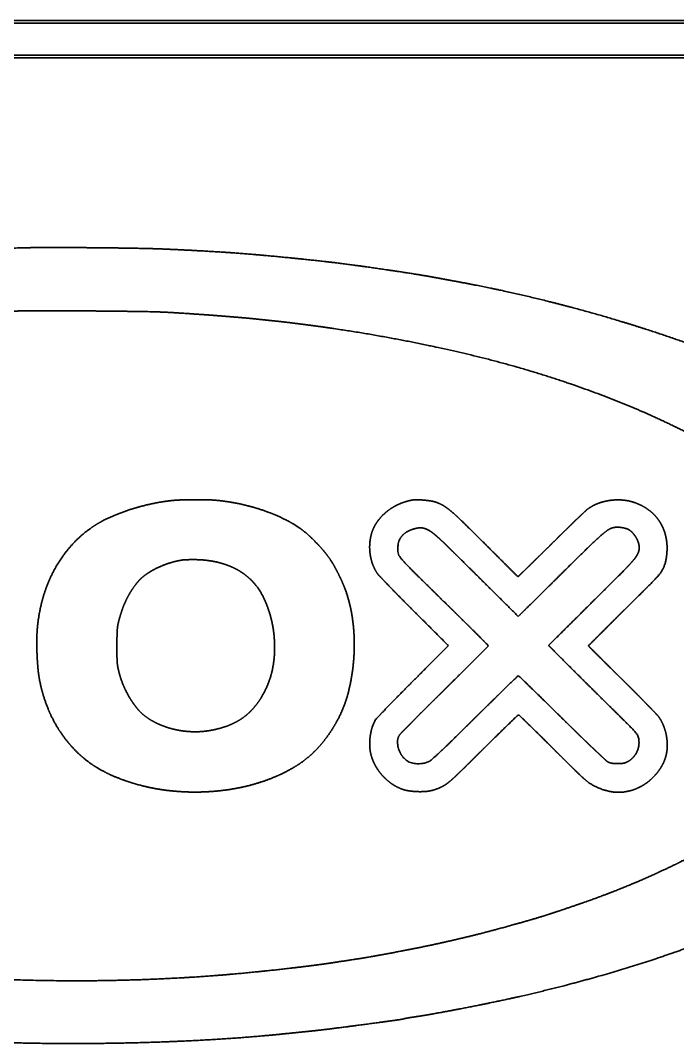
# Model space of a CAD drawing. Extents: x 6336 to 10269, y -393 to 3371.
# Drawn here: x 8797.9 to 8859.4, y 2159.8 to 2255.5 of the extents above; entities that cross this region are included whole.
import ezdxf

# ---------------------------------------------------------------- set-up
doc = ezdxf.new("R2010")
doc.units = 0
doc.header["$LTSCALE"] = 5
doc.layers.add('1', color=7, linetype='CONTINUOUS', true_color=0xffffff)

msp = doc.modelspace()

# ---------------------------------------------------------------- linework, layer by layer
at = {"layer": '1', "color": 7, "linetype": 'Continuous', "lineweight": 35}
for p, q in [((8431.073, 2255.276), (9175.073, 2255.276)), ((8567.073, 2255.526), (9039.073, 2255.526)), ((8567.073, 2252.276), (9039.073, 2252.276)), ((9036.573, 2252.026), (8569.573, 2252.026))]:
    msp.add_line(p, q, dxfattribs=at)
for points, weights, knots in [([(8799.584, 2159.8), (8797.006, 2159.836), (8794.429, 2159.923), (8789.472, 2160.189), (8787.092, 2160.36), (8782.364, 2160.787), (8780.016, 2161.044), (8775.369, 2161.64), (8773.071, 2161.98), (8768.539, 2162.739), (8766.307, 2163.159), (8763.598, 2163.727), (8763.113, 2163.833), (8762.001, 2164.082), (8761.373, 2164.225), (8760.143, 2164.508), (8759.54, 2164.649), (8758.592, 2164.874), (8758.247, 2164.96), (8757.808, 2165.077), (8757.712, 2165.102), (8757.49, 2165.161), (8757.363, 2165.195), (8757.101, 2165.264), (8756.966, 2165.299), (8756.709, 2165.367), (8756.586, 2165.399), (8752.752, 2166.406), (8749.088, 2167.548), (8742.168, 2170.058), (8738.932, 2171.453), (8732.979, 2174.446), (8730.272, 2176.038), (8727.675, 2177.804), (8725.44, 2179.324), (8723.372, 2181.067), (8720.614, 2183.926), (8719.789, 2184.891), (8718.324, 2186.832), (8717.699, 2187.812), (8717.153, 2188.839), (8716.639, 2189.805), (8716.208, 2190.811), (8715.864, 2191.849), (8715.527, 2192.865), (8715.283, 2193.906), (8715.086, 2195.307), (8715.058, 2195.649), (8715.035, 2196.457), (8715.032, 2196.922), (8715.049, 2197.848), (8715.068, 2198.309), (8715.119, 2199.1), (8715.16, 2199.428), (8715.477, 2201.124), (8715.887, 2202.456), (8716.445, 2203.734), (8717.029, 2205.07), (8717.741, 2206.343), (8718.576, 2207.538), (8719.497, 2208.857), (8720.531, 2210.09), (8722.963, 2212.521), (8724.333, 2213.735), (8726.712, 2215.602), (8727.685, 2216.295), (8729.895, 2217.723), (8731.121, 2218.471), (8733.644, 2219.918), (8734.94, 2220.617), (8737.425, 2221.873), (8738.616, 2222.421), (8739.903, 2222.956), (8739.979, 2222.988), (8740.158, 2223.064), (8740.262, 2223.108), (8740.476, 2223.199), (8740.587, 2223.246), (8740.801, 2223.338), (8740.903, 2223.382), (8741.953, 2223.835), (8742.91, 2224.221), (8745.011, 2225.014), (8746.153, 2225.427), (8748.511, 2226.241), (8749.728, 2226.642), (8752.134, 2227.399), (8753.323, 2227.754), (8757.765, 2229.004), (8761.043, 2229.804), (8767.813, 2231.203), (8771.298, 2231.813), (8778.455, 2232.839), (8782.123, 2233.256), (8789.619, 2233.886), (8793.444, 2234.106), (8798.261, 2234.256), (8799.249, 2234.272), (8801.697, 2234.275), (8803.157, 2234.27), (8806.083, 2234.245), (8807.549, 2234.226), (8810.041, 2234.18), (8811.066, 2234.147), (8812.09, 2234.1)], [0.500004854728, 0.499939889506, 0.499939889506, 0.499949469975, 0.499949469975, 0.499945977754, 0.499945977754, 0.499944058016, 0.499944058016, 0.49993518818, 0.49993518818, 0.499997057143, 0.499997057143, 0.50000316295, 0.50000316295, 0.500003481901, 0.500003481901, 0.499974660536, 0.499974660536, 0.500004802087, 0.500004802087, 0.500004844805, 0.500004844805, 0.500004844967, 0.500004844967, 0.500004837447, 0.500004837447, 0.499658046135, 0.499658046135, 0.499425697222, 0.499425697222, 0.499285158924, 0.499285158924, 0.500004854728, 0.498238683279, 0.498238683279, 0.499395042737, 0.499395042737, 0.498971856289, 0.498971856289, 0.500004854728, 0.498818212758, 0.498818212758, 0.500004854728, 0.498645771925, 0.498645771925, 0.499487612502, 0.499487612502, 0.49991562254, 0.49991562254, 0.499916760171, 0.499916760171, 0.499397295812, 0.499397295812, 0.497863105648, 0.497863105648, 0.500004854728, 0.498375725653, 0.498375725653, 0.500004854728, 0.498712341234, 0.498712341234, 0.499407702043, 0.499407702043, 0.499655397407, 0.499655397407, 0.49988774415, 0.49988774415, 0.499890187037, 0.499890187037, 0.499775603889, 0.499775603889, 0.500003518014, 0.500003518014, 0.500004634309, 0.500004634309, 0.500004638885, 0.500004638885, 0.500004505274, 0.500004505274, 0.49991562254, 0.49991562254, 0.499970917309, 0.499970917309, 0.499973244589, 0.499973244589, 0.499966461286, 0.499966461286, 0.499796741532, 0.499796741532, 0.499848360399, 0.499848360399, 0.499860981144, 0.499860981144, 0.499889749567, 0.499889749567, 0.499967615996, 0.499967615996, 0.500000905142, 0.500000905142, 0.500000826871, 0.500000826871, 0.49997285783, 0.49997285783, 0.500004854728], [0, 0, 0, 0, 0.037389, 0.037389, 0.071983, 0.071983, 0.106223, 0.106223, 0.139904, 0.139904, 0.172825, 0.172825, 0.180019, 0.180019, 0.189349, 0.189349, 0.198314, 0.198314, 0.203471, 0.203471, 0.204903, 0.204903, 0.206806, 0.206806, 0.208827, 0.208827, 0.210662, 0.210662, 0.266243, 0.266243, 0.317213, 0.317213, 0.362575, 0.362575, 0.362575, 0.40149, 0.40149, 0.419738, 0.419738, 0.43642, 0.43642, 0.43642, 0.452082, 0.452082, 0.452082, 0.467354, 0.467354, 0.472258, 0.472258, 0.478879, 0.478879, 0.485456, 0.485456, 0.490171, 0.490171, 0.509932, 0.509932, 0.509932, 0.530538, 0.530538, 0.530538, 0.55321, 0.55321, 0.578968, 0.578968, 0.595774, 0.595774, 0.615971, 0.615971, 0.636674, 0.636674, 0.655104, 0.655104, 0.656263, 0.656263, 0.657841, 0.657841, 0.659538, 0.659538, 0.661104, 0.661104, 0.675604, 0.675604, 0.692659, 0.692659, 0.71066, 0.71066, 0.728086, 0.728086, 0.775469, 0.775469, 0.825141, 0.825141, 0.876945, 0.876945, 0.930699, 0.930699, 0.944566, 0.944566, 0.96504, 0.96504, 0.985616, 0.985616, 1, 1, 1, 1]), ([(8812.09, 2234.1), (8813.298, 2234.045), (8814.506, 2233.981), (8816.755, 2233.85), (8817.796, 2233.779), (8819.892, 2233.615), (8820.947, 2233.523), (8823.256, 2233.299), (8824.51, 2233.17), (8826.642, 2232.939), (8827.52, 2232.834), (8829.443, 2232.582), (8830.489, 2232.439), (8832.553, 2232.141), (8833.572, 2231.988), (8835.375, 2231.705), (8836.158, 2231.57), (8837.07, 2231.401), (8837.201, 2231.376), (8837.481, 2231.325), (8837.63, 2231.297), (8837.922, 2231.243), (8838.066, 2231.217), (8838.322, 2231.17), (8838.435, 2231.149), (8840.891, 2230.701), (8843.221, 2230.214), (8847.878, 2229.115), (8850.203, 2228.504), (8854.743, 2227.19), (8856.955, 2226.487), (8861.164, 2225.03), (8863.154, 2224.267), (8865.623, 2223.224), (8866.128, 2223.009), (8866.954, 2222.653), (8867.275, 2222.511), (8867.912, 2222.219), (8868.228, 2222.07), (8869.03, 2221.68), (8869.516, 2221.441), (8871.833, 2220.295), (8873.626, 2219.317), (8876.967, 2217.317), (8878.503, 2216.283), (8881.327, 2214.154), (8882.61, 2213.061), (8884.945, 2210.823), (8885.978, 2209.67), (8887.479, 2207.713), (8887.994, 2206.954), (8888.923, 2205.397), (8889.333, 2204.6), (8890.036, 2202.996), (8890.326, 2202.193), (8890.784, 2200.611), (8890.942, 2199.834), (8891.072, 2198.736), (8891.096, 2198.425), (8891.119, 2197.709), (8891.123, 2197.305), (8891.117, 2196.499), (8891.105, 2196.098), (8891.071, 2195.396), (8891.043, 2195.096), (8890.871, 2193.885), (8890.665, 2192.987), (8890.385, 2192.109), (8890.094, 2191.195), (8889.735, 2190.305), (8888.864, 2188.533), (8888.354, 2187.656), (8887.176, 2185.922), (8886.517, 2185.062), (8885.573, 2183.968), (8885.329, 2183.7), (8884.748, 2183.095), (8884.413, 2182.756), (8883.736, 2182.086), (8883.394, 2181.755), (8882.783, 2181.18), (8882.513, 2180.938), (8882.154, 2180.635), (8882.072, 2180.565), (8881.918, 2180.434), (8881.847, 2180.373), (8881.714, 2180.259), (8881.653, 2180.206), (8881.58, 2180.143), (8881.569, 2180.132), (8881.513, 2180.068), (8881.463, 2180.021), (8881.408, 2179.979), (8881.035, 2179.695), (8880.662, 2179.411), (8879.939, 2178.864), (8879.59, 2178.601), (8879.028, 2178.18), (8878.813, 2178.025), (8876.436, 2176.357), (8874.181, 2174.988), (8869.225, 2172.414), (8866.548, 2171.183), (8860.832, 2168.876), (8857.798, 2167.803), (8851.422, 2165.86), (8848.09, 2164.972), (8843.895, 2164.014), (8843.059, 2163.831), (8841.264, 2163.458), (8840.305, 2163.266), (8838.438, 2162.903), (8837.53, 2162.733), (8835.97, 2162.451), (8835.317, 2162.345), (8834.59, 2162.239), (8834.516, 2162.228), (8834.371, 2162.206), (8834.3, 2162.194), (8834.167, 2162.172), (8834.106, 2162.161), (8834.011, 2162.144), (8833.977, 2162.137), (8833.646, 2162.059), (8833.345, 2162.004), (8832.007, 2161.819), (8830.97, 2161.679), (8828.911, 2161.405), (8827.887, 2161.272), (8826.173, 2161.058), (8825.482, 2160.98), (8824.653, 2160.896), (8824.516, 2160.883), (8824.197, 2160.85), (8824.014, 2160.832), (8823.637, 2160.793), (8823.442, 2160.773), (8823.07, 2160.735), (8822.893, 2160.717), (8820.329, 2160.453), (8817.938, 2160.263), (8812.916, 2159.981), (8810.286, 2159.88), (8804.965, 2159.77), (8802.275, 2159.762), (8799.584, 2159.8)], [0.500004854728, 0.499998381757, 0.499998381757, 0.499989231422, 0.499989231422, 0.499989876519, 0.499989876519, 0.499999538068, 0.499999538068, 0.499984776375, 0.499984776375, 0.499997847691, 0.499997847691, 0.499997856334, 0.499997856334, 0.499972719132, 0.499972719132, 0.500004822461, 0.500004822461, 0.500004839728, 0.500004839728, 0.500004839527, 0.500004839527, 0.500004792303, 0.500004792303, 0.499894670239, 0.499894670239, 0.499900903167, 0.499900903167, 0.499894498801, 0.499894498801, 0.499821130516, 0.499821130516, 0.500003089963, 0.500003089963, 0.499982389917, 0.499982389917, 0.499982032487, 0.499982032487, 0.500002986531, 0.500002986531, 0.499740154031, 0.499740154031, 0.499528220771, 0.499528220771, 0.499424204836, 0.499424204836, 0.499040330754, 0.499040330754, 0.499438421617, 0.499438421617, 0.499354067583, 0.499354067583, 0.499290310766, 0.499290310766, 0.498889922905, 0.498889922905, 0.499696225712, 0.499696225712, 0.499937230809, 0.499937230809, 0.499937686548, 0.499937686548, 0.499645413752, 0.499645413752, 0.498836265197, 0.498836265197, 0.500004854728, 0.499088895039, 0.499088895039, 0.499193085116, 0.499193085116, 0.499455027953, 0.499455027953, 0.499881333906, 0.499881333906, 0.499979983638, 0.499979983638, 0.499979983638, 0.499979983638, 0.499881025263, 0.499881025263, 0.500004105655, 0.500004105655, 0.500003188342, 0.500003188342, 0.500004563445, 0.500004563445, 0.499248445103, 0.499248445103, 0.49836691401, 0.49836691401, 0.500004854728, 0.500004659605, 0.500004659605, 0.500002658564, 0.500002658564, 0.499968072944, 0.499968072944, 0.499269239031, 0.499269239031, 0.499625597476, 0.499625597476, 0.499684505973, 0.499684505973, 0.499793123287, 0.499793123287, 0.499988763248, 0.499988763248, 0.49999760793, 0.49999760793, 0.499997726135, 0.499997726135, 0.499954895554, 0.499954895554, 0.500000232922, 0.500000232922, 0.499999481438, 0.499999481438, 0.500000066449, 0.500000066449, 0.499881533411, 0.499881533411, 0.499633908289, 0.499633908289, 0.500004085737, 0.500004085737, 0.500002296259, 0.500002296259, 0.499980138124, 0.499980138124, 0.500004813061, 0.500004813061, 0.500004847095, 0.500004847095, 0.500004847237, 0.500004847237, 0.500004841661, 0.500004841661, 0.499914213559, 0.499914213559, 0.499952761226, 0.499952761226, 0.499954525558, 0.499954525558, 0.500004854728], [0, 0, 0, 0, 0.018468, 0.018468, 0.034396, 0.034396, 0.050568, 0.050568, 0.069816, 0.069816, 0.083313, 0.083313, 0.099426, 0.099426, 0.115152, 0.115152, 0.127286, 0.127286, 0.129319, 0.129319, 0.131629, 0.131629, 0.133856, 0.133856, 0.13561, 0.13561, 0.171948, 0.171948, 0.208633, 0.208633, 0.244049, 0.244049, 0.276563, 0.276563, 0.284925, 0.284925, 0.290277, 0.290277, 0.295607, 0.295607, 0.303872, 0.303872, 0.335002, 0.335002, 0.363195, 0.363195, 0.388823, 0.388823, 0.412331, 0.412331, 0.426239, 0.426239, 0.439812, 0.439812, 0.452723, 0.452723, 0.464689, 0.464689, 0.469397, 0.469397, 0.47549, 0.47549, 0.48154, 0.48154, 0.486081, 0.486081, 0.499928, 0.499928, 0.499928, 0.514319, 0.514319, 0.529514, 0.529514, 0.545708, 0.545708, 0.55113, 0.55113, 0.558254, 0.558254, 0.565376, 0.565376, 0.570793, 0.570793, 0.572403, 0.572403, 0.573812, 0.573812, 0.575017, 0.575017, 0.575252, 0.575252, 0.576277, 0.576277, 0.576277, 0.583257, 0.583257, 0.58976, 0.58976, 0.593707, 0.593707, 0.632898, 0.632898, 0.676635, 0.676635, 0.724371, 0.724371, 0.775497, 0.775497, 0.788182, 0.788182, 0.802681, 0.802681, 0.816384, 0.816384, 0.826185, 0.826185, 0.827286, 0.827286, 0.828358, 0.828358, 0.829279, 0.829279, 0.829792, 0.829792, 0.834319, 0.834319, 0.849809, 0.849809, 0.865091, 0.865091, 0.875393, 0.875393, 0.87743, 0.87743, 0.88015, 0.88015, 0.883047, 0.883047, 0.885687, 0.885687, 0.921207, 0.921207, 0.960168, 0.960168, 1, 1, 1, 1]), ([(8796.554, 2228.297), (8795.142, 2228.24), (8793.73, 2228.167), (8790.95, 2227.993), (8789.581, 2227.891), (8786.882, 2227.657), (8785.552, 2227.526), (8782.927, 2227.233), (8781.632, 2227.071), (8777.221, 2226.461), (8774.116, 2225.934), (8768.124, 2224.729), (8765.241, 2224.039), (8759.72, 2222.501), (8757.084, 2221.654), (8752.076, 2219.827), (8749.714, 2218.83), (8746.061, 2217.073), (8744.739, 2216.382), (8742.252, 2214.976), (8741.093, 2214.254), (8738.921, 2212.767), (8737.911, 2212.004), (8736.021, 2210.433), (8735.148, 2209.622), (8733.591, 2208.003), (8732.907, 2207.2), (8731.689, 2205.583), (8731.166, 2204.765), (8730.709, 2203.908), (8730.28, 2203.106), (8729.919, 2202.271), (8729.629, 2201.408), (8729.349, 2200.576), (8729.147, 2199.722), (8728.976, 2198.507), (8728.945, 2198.159), (8728.918, 2197.406), (8728.917, 2197.002), (8728.941, 2196.198), (8728.967, 2195.797), (8729.039, 2195.059), (8729.091, 2194.723), (8729.296, 2193.744), (8729.475, 2193.109), (8729.928, 2191.836), (8730.198, 2191.2), (8730.821, 2189.939), (8731.174, 2189.317), (8731.958, 2188.101), (8732.387, 2187.508), (8734.171, 2185.297), (8735.671, 2183.815), (8737.329, 2182.511), (8739.236, 2181.01), (8741.248, 2179.655), (8745.772, 2177.072), (8748.272, 2175.85), (8753.771, 2173.587), (8756.747, 2172.513), (8760.419, 2171.365), (8761.075, 2171.172), (8762.575, 2170.758), (8763.417, 2170.533), (8765.15, 2170.084), (8766.041, 2169.862), (8767.745, 2169.45), (8768.559, 2169.263), (8772.886, 2168.315), (8776.425, 2167.687), (8783.752, 2166.69), (8787.533, 2166.305), (8795.211, 2165.787), (8799.105, 2165.654), (8806.881, 2165.646), (8810.759, 2165.773), (8815.706, 2166.101), (8816.781, 2166.185), (8819.043, 2166.387), (8820.23, 2166.504), (8822.562, 2166.753), (8823.707, 2166.886), (8825.792, 2167.145), (8826.731, 2167.277), (8827.822, 2167.447), (8827.976, 2167.471), (8828.289, 2167.519), (8828.448, 2167.544), (8828.75, 2167.59), (8828.892, 2167.612), (8829.13, 2167.648), (8829.225, 2167.663), (8829.401, 2167.689), (8829.483, 2167.702), (8829.658, 2167.729), (8829.751, 2167.744), (8829.936, 2167.774), (8830.027, 2167.789), (8830.19, 2167.816), (8830.263, 2167.828), (8831.8, 2168.096), (8833.262, 2168.368), (8836.026, 2168.916), (8837.327, 2169.196), (8839.896, 2169.794), (8841.164, 2170.111), (8843.792, 2170.816), (8845.152, 2171.2), (8846.8, 2171.69), (8847.092, 2171.781), (8847.891, 2172.046), (8848.399, 2172.215), (8849.43, 2172.564), (8849.953, 2172.742), (8850.861, 2173.056), (8851.246, 2173.193), (8852.465, 2173.637), (8853.296, 2173.956), (8854.959, 2174.627), (8855.792, 2174.979), (8857.411, 2175.693), (8858.196, 2176.055), (8859.671, 2176.764), (8860.358, 2177.115), (8861.532, 2177.748), (8862.025, 2178.019), (8862.926, 2178.524), (8863.333, 2178.759), (8864.104, 2179.217), (8864.467, 2179.44), (8865.186, 2179.897), (8865.543, 2180.13), (8867.38, 2181.374), (8868.8, 2182.468), (8870.15, 2183.648), (8871.339, 2184.687), (8872.43, 2185.829), (8873.413, 2187.065), (8874.292, 2188.169), (8875.054, 2189.357), (8875.689, 2190.618), (8876.28, 2191.788), (8876.715, 2193.024), (8877.054, 2194.614), (8877.103, 2194.926), (8877.171, 2195.64), (8877.199, 2196.042), (8877.231, 2196.849), (8877.236, 2197.254), (8877.224, 2197.987), (8877.201, 2198.314), (8877.075, 2199.352), (8876.933, 2200.055), (8876.536, 2201.454), (8876.284, 2202.147), (8875.665, 2203.531), (8875.3, 2204.219), (8874.445, 2205.598), (8873.964, 2206.289), (8873.235, 2207.225), (8873.013, 2207.487), (8872.442, 2208.111), (8872.097, 2208.478), (8871.393, 2209.206), (8871.034, 2209.568), (8870.401, 2210.188), (8870.125, 2210.442), (8867.438, 2212.749), (8864.827, 2214.539), (8862.039, 2216.038), (8858.788, 2217.784), (8855.426, 2219.305), (8848.068, 2222.044), (8844.087, 2223.256), (8835.604, 2225.283), (8831.125, 2226.136), (8826.219, 2226.838), (8825.827, 2226.892), (8825.005, 2227.002), (8824.575, 2227.059), (8823.741, 2227.165), (8823.338, 2227.215), (8822.636, 2227.3), (8822.337, 2227.334), (8821.908, 2227.379), (8821.777, 2227.393), (8821.472, 2227.425), (8821.297, 2227.443), (8820.935, 2227.481), (8820.748, 2227.501), (8820.39, 2227.538), (8820.219, 2227.556), (8819.546, 2227.627), (8819.044, 2227.675), (8817.854, 2227.777), (8817.168, 2227.833), (8815.742, 2227.943), (8815.003, 2227.997), (8813.582, 2228.095), (8812.9, 2228.139), (8811.313, 2228.233), (8810.408, 2228.267), (8807.821, 2228.306), (8806.138, 2228.326), (8802.772, 2228.351), (8801.088, 2228.357), (8798.454, 2228.355), (8797.503, 2228.336), (8796.554, 2228.297)], [0.500015053585, 0.499994982139, 0.499994982139, 0.499991133656, 0.499991133656, 0.499989814174, 0.499989814174, 0.499985934726, 0.499985934726, 0.49985998232, 0.49985998232, 0.499792178492, 0.499792178492, 0.499759872527, 0.499759872527, 0.499610533928, 0.499610533928, 0.499833399569, 0.499833399569, 0.499708136018, 0.499708136018, 0.499654428766, 0.499654428766, 0.499497392663, 0.499497392663, 0.49940965099, 0.49940965099, 0.499020062157, 0.499020062157, 0.500015053585, 0.498865570594, 0.498865570594, 0.500015053585, 0.498587342334, 0.498587342334, 0.49957112869, 0.49957112869, 0.499828816911, 0.499828816911, 0.499827790797, 0.499827790797, 0.499516656832, 0.499516656832, 0.499256250321, 0.499256250321, 0.499440975413, 0.499440975413, 0.499479162028, 0.499479162028, 0.499545435471, 0.499545435471, 0.497903838192, 0.497903838192, 0.500015053585, 0.499104394241, 0.499104394241, 0.499328244641, 0.499328244641, 0.499696040432, 0.499696040432, 0.499968440078, 0.499968440078, 0.500003923171, 0.500003923171, 0.500004263748, 0.500004263748, 0.499996085849, 0.499996085849, 0.49974629606, 0.49974629606, 0.499822731176, 0.499822731176, 0.499831325625, 0.499831325625, 0.499826694664, 0.499826694664, 0.499992812206, 0.499992812206, 0.50000289248, 0.50000289248, 0.500002542627, 0.500002542627, 0.499975332781, 0.499975332781, 0.500015016453, 0.500015016453, 0.500015023053, 0.500015023053, 0.500015023053, 0.500015023053, 0.500014739845, 0.500014739845, 0.500013372375, 0.500013372375, 0.500014319963, 0.500014319963, 0.500014310139, 0.500014310139, 0.500012254578, 0.500012254578, 0.499991941327, 0.499991941327, 0.499970217649, 0.499970217649, 0.499968138593, 0.499968138593, 0.499985705176, 0.499985705176, 0.499976039693, 0.499976039693, 0.500013351135, 0.500013351135, 0.500012964928, 0.500012964928, 0.500002818337, 0.500002818337, 0.499968250367, 0.499968250367, 0.499972505605, 0.499972505605, 0.499969460063, 0.499969460063, 0.499924472733, 0.499924472733, 0.500005370953, 0.500005370953, 0.499986921914, 0.499986921914, 0.499979127585, 0.499979127585, 0.499979156941, 0.499979156941, 0.499382797305, 0.499382797305, 0.500015053585, 0.498661339437, 0.498661339437, 0.500015053585, 0.498263648704, 0.498263648704, 0.500015053585, 0.497268207412, 0.497268207412, 0.499470328466, 0.499470328466, 0.499884539177, 0.499884539177, 0.499884371268, 0.499884371268, 0.499553250721, 0.499553250721, 0.499009188228, 0.499009188228, 0.499157213458, 0.499157213458, 0.499258090394, 0.499258090394, 0.499541361302, 0.499541361302, 0.499749044792, 0.499749044792, 0.499985731709, 0.499985731709, 0.499984552931, 0.499984552931, 0.499832430251, 0.499832430251, 0.498066612837, 0.498066612837, 0.500015053585, 0.499237590814, 0.499237590814, 0.499396580703, 0.499396580703, 0.49965779835, 0.49965779835, 0.500012006144, 0.500012006144, 0.500013306096, 0.500013306096, 0.500013273565, 0.500013273565, 0.500004735863, 0.500004735863, 0.500015053062, 0.500015053062, 0.500015053488, 0.500015053488, 0.500015053488, 0.500015053488, 0.500015053414, 0.500015053414, 0.499998672261, 0.499998672261, 0.500012373498, 0.500012373498, 0.500012429345, 0.500012429345, 0.500010809798, 0.500010809798, 0.499935737658, 0.499935737658, 0.500012455732, 0.500012455732, 0.500012303539, 0.500012303539, 0.499948564768, 0.499948564768, 0.500015053585], [0, 0, 0, 0, 0.012665, 0.012665, 0.024966, 0.024966, 0.036942, 0.036942, 0.048635, 0.048635, 0.076842, 0.076842, 0.103381, 0.103381, 0.128152, 0.128152, 0.151074, 0.151074, 0.164403, 0.164403, 0.176607, 0.176607, 0.187907, 0.187907, 0.198535, 0.198535, 0.207926, 0.207926, 0.216555, 0.216555, 0.216555, 0.224626, 0.224626, 0.224626, 0.23239, 0.23239, 0.235475, 0.235475, 0.239042, 0.239042, 0.242584, 0.242584, 0.245586, 0.245586, 0.251397, 0.251397, 0.257476, 0.257476, 0.263763, 0.263763, 0.270183, 0.270183, 0.288624, 0.288624, 0.288624, 0.309797, 0.309797, 0.334047, 0.334047, 0.361595, 0.361595, 0.367551, 0.367551, 0.375145, 0.375145, 0.383138, 0.383138, 0.390412, 0.390412, 0.42169, 0.42169, 0.454748, 0.454748, 0.488626, 0.488626, 0.522352, 0.522352, 0.531724, 0.531724, 0.542092, 0.542092, 0.55211, 0.55211, 0.560354, 0.560354, 0.561707, 0.561707, 0.563106, 0.563106, 0.564359, 0.564359, 0.565193, 0.565193, 0.56591, 0.56591, 0.566734, 0.566734, 0.567535, 0.567535, 0.568174, 0.568174, 0.581097, 0.581097, 0.592661, 0.592661, 0.604017, 0.604017, 0.616298, 0.616298, 0.618954, 0.618954, 0.62361, 0.62361, 0.62841, 0.62841, 0.631956, 0.631956, 0.639685, 0.639685, 0.647538, 0.647538, 0.65505, 0.65505, 0.661747, 0.661747, 0.666633, 0.666633, 0.670716, 0.670716, 0.674415, 0.674415, 0.678115, 0.678115, 0.693659, 0.693659, 0.693659, 0.707314, 0.707314, 0.707314, 0.719476, 0.719476, 0.719476, 0.730706, 0.730706, 0.733409, 0.733409, 0.736851, 0.736851, 0.74032, 0.74032, 0.743122, 0.743122, 0.749243, 0.749243, 0.755517, 0.755517, 0.762144, 0.762144, 0.769302, 0.769302, 0.772217, 0.772217, 0.776488, 0.776488, 0.780819, 0.780819, 0.784005, 0.784005, 0.810766, 0.810766, 0.810766, 0.84191, 0.84191, 0.87699, 0.87699, 0.915404, 0.915404, 0.918736, 0.918736, 0.922391, 0.922391, 0.925813, 0.925813, 0.928347, 0.928347, 0.929451, 0.929451, 0.930933, 0.930933, 0.932517, 0.932517, 0.933964, 0.933964, 0.938218, 0.938218, 0.944019, 0.944019, 0.95026, 0.95026, 0.95602, 0.95602, 0.963647, 0.963647, 0.977814, 0.977814, 0.991997, 0.991997, 1, 1, 1, 1]), ([(8811.386, 2183.501), (8810.273, 2183.651), (8809.179, 2183.899), (8807.589, 2184.412), (8807.076, 2184.605), (8806.117, 2185.016), (8805.673, 2185.24), (8804.839, 2185.728), (8804.451, 2185.991), (8803.712, 2186.568), (8803.363, 2186.879), (8802.617, 2187.643), (8802.23, 2188.102), (8801.528, 2189.076), (8801.215, 2189.587), (8800.66, 2190.666), (8800.419, 2191.23), (8800.014, 2192.417), (8799.846, 2193.035), (8799.642, 2194.033), (8799.587, 2194.407), (8799.507, 2195.26), (8799.474, 2195.737), (8799.435, 2196.702), (8799.429, 2197.188), (8799.44, 2198.079), (8799.464, 2198.483), (8799.608, 2199.848), (8799.799, 2200.796), (8800.078, 2201.721), (8800.346, 2202.607), (8800.706, 2203.458), (8801.157, 2204.266), (8801.59, 2205.043), (8802.108, 2205.767), (8802.704, 2206.428), (8803.287, 2207.075), (8803.943, 2207.647), (8804.664, 2208.136), (8805.136, 2208.457), (8805.634, 2208.736), (8806.766, 2209.248), (8807.391, 2209.492), (8808.7, 2209.926), (8809.382, 2210.114), (8810.739, 2210.415), (8811.412, 2210.524), (8812.391, 2210.626), (8812.693, 2210.646), (8813.423, 2210.667), (8813.851, 2210.674), (8814.704, 2210.675), (8815.13, 2210.67), (8815.849, 2210.651), (8816.141, 2210.631), (8816.432, 2210.6)], [0.500356097984, 0.499030436323, 0.499030436323, 0.499997301692, 0.499997301692, 0.499710502674, 0.499710502674, 0.499620894457, 0.499620894457, 0.499601488307, 0.499601488307, 0.499429001788, 0.499429001788, 0.499422986164, 0.499422986164, 0.499468724139, 0.499468724139, 0.499671597163, 0.499671597163, 0.49987663126, 0.49987663126, 0.500237130503, 0.500237130503, 0.50023736196, 0.50023736196, 0.500003090786, 0.500003090786, 0.498879630911, 0.498879630911, 0.500356097984, 0.498422024631, 0.498422024631, 0.500356097984, 0.498248222551, 0.498248222551, 0.500356097984, 0.497941415837, 0.497941415837, 0.500356097984, 0.499135211767, 0.499135211767, 0.499892119015, 0.499892119015, 0.499924980379, 0.499924980379, 0.499815259396, 0.499815259396, 0.500119558886, 0.500119558886, 0.500324226327, 0.500324226327, 0.500324731502, 0.500324731502, 0.500085037892, 0.500085037892, 0.500356097984], [0, 0, 0, 0, 0.076013, 0.076013, 0.11308, 0.11308, 0.146646, 0.146646, 0.178335, 0.178335, 0.20984, 0.20984, 0.25022, 0.25022, 0.290481, 0.290481, 0.331595, 0.331595, 0.374461, 0.374461, 0.399734, 0.399734, 0.431727, 0.431727, 0.464234, 0.464234, 0.491278, 0.491278, 0.555659, 0.555659, 0.555659, 0.616993, 0.616993, 0.616993, 0.675789, 0.675789, 0.675789, 0.733007, 0.733007, 0.733007, 0.77044, 0.77044, 0.814412, 0.814412, 0.860743, 0.860743, 0.905311, 0.905311, 0.925098, 0.925098, 0.953046, 0.953046, 0.980861, 0.980861, 1, 1, 1, 1]), ([(8816.432, 2210.6), (8817.133, 2210.525), (8817.829, 2210.412), (8819.199, 2210.115), (8819.87, 2209.93), (8821.16, 2209.497), (8821.776, 2209.249), (8822.928, 2208.707), (8823.458, 2208.407), (8824.219, 2207.898), (8824.463, 2207.71), (8824.978, 2207.256), (8825.252, 2206.996), (8825.787, 2206.451), (8826.046, 2206.167), (8826.506, 2205.625), (8826.703, 2205.364), (8827.035, 2204.867), (8827.176, 2204.636), (8827.459, 2204.125), (8827.604, 2203.847), (8827.879, 2203.284), (8828.009, 2203), (8828.236, 2202.466), (8828.331, 2202.215), (8828.732, 2200.997), (8828.945, 2200.005), (8829.05, 2198.995), (8829.161, 2197.918), (8829.178, 2196.834), (8829.099, 2195.754), (8829.021, 2194.695), (8828.849, 2193.647), (8828.584, 2192.619), (8828.346, 2191.695), (8827.995, 2190.808), (8827.537, 2189.971), (8827.193, 2189.343), (8826.802, 2188.743), (8826.366, 2188.175), (8825.963, 2187.649), (8825.51, 2187.166), (8825.013, 2186.729), (8824.513, 2186.29), (8823.973, 2185.901), (8823.398, 2185.567), (8822.771, 2185.203), (8822.119, 2184.886), (8821.444, 2184.619), (8820.419, 2184.213), (8819.36, 2183.905), (8818.277, 2183.695), (8817.146, 2183.476), (8816.001, 2183.35), (8814.85, 2183.318), (8813.691, 2183.285), (8812.534, 2183.347), (8811.386, 2183.501)], [0.500356097984, 0.499881300672, 0.499881300672, 0.49984596398, 0.49984596398, 0.499799167257, 0.499799167257, 0.499419547094, 0.499419547094, 0.499617042251, 0.499617042251, 0.500140589815, 0.500140589815, 0.500142145024, 0.500142145024, 0.499793299452, 0.499793299452, 0.500080340862, 0.500080340862, 0.500241384728, 0.500241384728, 0.500241087175, 0.500241087175, 0.500065841148, 0.500065841148, 0.49843059871, 0.49843059871, 0.500356097984, 0.49905833804, 0.49905833804, 0.500356097984, 0.499015033233, 0.499015033233, 0.500356097984, 0.497790496429, 0.497790496429, 0.500356097984, 0.499366179866, 0.499366179866, 0.500356097984, 0.498767159668, 0.498767159668, 0.500356097984, 0.498785340203, 0.498785340203, 0.500356097984, 0.499421541525, 0.499421541525, 0.500356097984, 0.498917671986, 0.498917671986, 0.500356097984, 0.49925021284, 0.49925021284, 0.500356097984, 0.49926258754, 0.49926258754, 0.500356097984], [0, 0, 0, 0, 0.046286, 0.046286, 0.091977, 0.091977, 0.135486, 0.135486, 0.175315, 0.175315, 0.1954, 0.1954, 0.220112, 0.220112, 0.245193, 0.245193, 0.266494, 0.266494, 0.284132, 0.284132, 0.304559, 0.304559, 0.324921, 0.324921, 0.342342, 0.342342, 0.40813, 0.40813, 0.40813, 0.478174, 0.478174, 0.478174, 0.546651, 0.546651, 0.546651, 0.607838, 0.607838, 0.607838, 0.653699, 0.653699, 0.653699, 0.695963, 0.695963, 0.695963, 0.738286, 0.738286, 0.738286, 0.784331, 0.784331, 0.784331, 0.854166, 0.854166, 0.854166, 0.926948, 0.926948, 0.926948, 1, 1, 1, 1]), ([(8837.955, 2197.019), (8836.881, 2198.09), (8835.807, 2199.162), (8834.314, 2200.652), (8833.897, 2201.072), (8833.113, 2201.867), (8832.748, 2202.242), (8832.077, 2202.939), (8831.77, 2203.259), (8831.465, 2203.58), (8831.389, 2203.66), (8831.321, 2203.746), (8831.262, 2203.839), (8831.045, 2204.176), (8830.88, 2204.542), (8830.77, 2204.928), (8830.656, 2205.329), (8830.595, 2205.742), (8830.589, 2206.159), (8830.582, 2206.571), (8830.63, 2206.981), (8830.731, 2207.38), (8830.827, 2207.757), (8830.981, 2208.114), (8831.189, 2208.442), (8831.368, 2208.725), (8831.578, 2208.986), (8831.816, 2209.222), (8832.06, 2209.464), (8832.327, 2209.68), (8832.615, 2209.867), (8832.909, 2210.058), (8833.221, 2210.219), (8833.548, 2210.347), (8833.878, 2210.477), (8834.22, 2210.574), (8834.569, 2210.638), (8834.713, 2210.664), (8834.86, 2210.675), (8835.007, 2210.671), (8835.23, 2210.665), (8835.453, 2210.652), (8835.901, 2210.612), (8836.125, 2210.585), (8836.504, 2210.526), (8836.657, 2210.488), (8836.806, 2210.437)], [0.5015534738, 0.5015534738, 0.5015534738, 0.501550736982, 0.501550736982, 0.501547760199, 0.501547760199, 0.501551930784, 0.501551930784, 0.5015534738, 0.500051949039, 0.500051949039, 0.5015534738, 0.497945788602, 0.497945788602, 0.5015534738, 0.498707957616, 0.498707957616, 0.5015534738, 0.498638628536, 0.498638628536, 0.5015534738, 0.49736528456, 0.49736528456, 0.5015534738, 0.499478098475, 0.499478098475, 0.5015534738, 0.499777578441, 0.499777578441, 0.5015534738, 0.499854311289, 0.499854311289, 0.5015534738, 0.49997177074, 0.49997177074, 0.5015534738, 0.499756717366, 0.499756717366, 0.5015534738, 0.501392267385, 0.501392267385, 0.501385789308, 0.501385789308, 0.500211052512, 0.500211052512, 0.5015534738], [0, 0, 0, 0, 0.222369, 0.222369, 0.309174, 0.309174, 0.385917, 0.385917, 0.450922, 0.450922, 0.450922, 0.466979, 0.466979, 0.466979, 0.525181, 0.525181, 0.525181, 0.585346, 0.585346, 0.585346, 0.644477, 0.644477, 0.644477, 0.699735, 0.699735, 0.699735, 0.747176, 0.747176, 0.747176, 0.795679, 0.795679, 0.795679, 0.845023, 0.845023, 0.845023, 0.894797, 0.894797, 0.894797, 0.915324, 0.915324, 0.915324, 0.946545, 0.946545, 0.978046, 0.978046, 1, 1, 1, 1]), ([(8844.474, 2203.457), (8844.82, 2203.794), (8845.166, 2204.131), (8845.691, 2204.643), (8845.87, 2204.818), (8846.317, 2205.257), (8846.585, 2205.521), (8847.154, 2206.08), (8847.454, 2206.376), (8848.044, 2206.958), (8848.334, 2207.244), (8848.896, 2207.8), (8849.169, 2208.067), (8849.691, 2208.575), (8849.939, 2208.814), (8850.399, 2209.251), (8850.609, 2209.45), (8850.889, 2209.712), (8850.961, 2209.772), (8851.037, 2209.827), (8851.33, 2210.039), (8851.649, 2210.209), (8851.989, 2210.334), (8852.353, 2210.468), (8852.731, 2210.561), (8853.116, 2210.612), (8853.507, 2210.664), (8853.902, 2210.673), (8854.295, 2210.638), (8854.672, 2210.606), (8855.042, 2210.527), (8855.399, 2210.402), (8855.872, 2210.238), (8856.314, 2210.004), (8856.716, 2209.705), (8857.102, 2209.418), (8857.433, 2209.069), (8857.7, 2208.669), (8857.967, 2208.267), (8858.162, 2207.826), (8858.279, 2207.358), (8858.401, 2206.868), (8858.449, 2206.366), (8858.421, 2205.862), (8858.41, 2205.656), (8858.389, 2205.451), (8858.335, 2205.072), (8858.298, 2204.899), (8858.205, 2204.575), (8858.148, 2204.425), (8858.08, 2204.28), (8858.014, 2204.138), (8857.936, 2204.002), (8857.767, 2203.757), (8857.68, 2203.646), (8857.471, 2203.405), (8857.351, 2203.275), (8856.997, 2202.912), (8856.765, 2202.678), (8855.706, 2201.627), (8854.881, 2200.808), (8853.674, 2199.611), (8853.294, 2199.233), (8852.593, 2198.534), (8852.273, 2198.213), (8851.666, 2197.602), (8851.379, 2197.313), (8851.092, 2197.024), (8851.083, 2197.016), (8851.079, 2197.005), (8851.079, 2196.993), (8851.079, 2196.981), (8851.083, 2196.97), (8851.092, 2196.962), (8851.4, 2196.654), (8851.708, 2196.346), (8852.358, 2195.697), (8852.701, 2195.355), (8853.452, 2194.611), (8853.86, 2194.209), (8854.683, 2193.397), (8855.097, 2192.985), (8855.875, 2192.205), (8856.238, 2191.835), (8856.904, 2191.149), (8857.207, 2190.834), (8857.51, 2190.517), (8857.591, 2190.433), (8857.663, 2190.34), (8857.726, 2190.241), (8857.881, 2189.998), (8858.011, 2189.741), (8858.113, 2189.472), (8858.221, 2189.191), (8858.303, 2188.901), (8858.359, 2188.605), (8858.415, 2188.311), (8858.444, 2188.013), (8858.447, 2187.714), (8858.45, 2187.433), (8858.422, 2187.153), (8858.365, 2186.878), (8858.288, 2186.508), (8858.157, 2186.154), (8857.975, 2185.823), (8857.78, 2185.469), (8857.543, 2185.141), (8857.269, 2184.844), (8856.989, 2184.541), (8856.675, 2184.273), (8856.331, 2184.045), (8855.999, 2183.824), (8855.641, 2183.648), (8855.263, 2183.521), (8854.975, 2183.425), (8854.68, 2183.357), (8854.38, 2183.319), (8854.09, 2183.282), (8853.798, 2183.277), (8853.507, 2183.304), (8853.204, 2183.333), (8852.905, 2183.393), (8852.614, 2183.483), (8852.291, 2183.584), (8851.976, 2183.709), (8851.672, 2183.858), (8851.488, 2183.947), (8851.313, 2184.051), (8850.962, 2184.298), (8850.787, 2184.438), (8850.345, 2184.837), (8850.076, 2185.091), (8849.132, 2186.024), (8848.453, 2186.698), (8847.367, 2187.779), (8846.959, 2188.183), (8846.204, 2188.928), (8845.856, 2189.269), (8845.196, 2189.911), (8844.884, 2190.213), (8844.573, 2190.515), (8844.558, 2190.53), (8844.539, 2190.537), (8844.518, 2190.537), (8844.498, 2190.537), (8844.478, 2190.53), (8844.464, 2190.515), (8844.144, 2190.205), (8843.824, 2189.895), (8843.146, 2189.237), (8842.789, 2188.889), (8842.013, 2188.125), (8841.594, 2187.71), (8840.406, 2186.53), (8839.632, 2185.767), (8838.563, 2184.721), (8838.257, 2184.449), (8837.938, 2184.191), (8837.729, 2184.022), (8837.501, 2183.88), (8837.258, 2183.766), (8836.992, 2183.641), (8836.716, 2183.541), (8836.432, 2183.467), (8836.22, 2183.411), (8836.004, 2183.377), (8835.785, 2183.363), (8835.52, 2183.346), (8835.255, 2183.344), (8834.728, 2183.367), (8834.466, 2183.393), (8834.206, 2183.434), (8833.997, 2183.466), (8833.793, 2183.52), (8833.595, 2183.595), (8833.252, 2183.724), (8832.928, 2183.896), (8832.629, 2184.108), (8832.318, 2184.328), (8832.033, 2184.581), (8831.779, 2184.865), (8831.524, 2185.149), (8831.304, 2185.46), (8831.119, 2185.794), (8830.941, 2186.115), (8830.805, 2186.456), (8830.714, 2186.812), (8830.649, 2187.061), (8830.611, 2187.316), (8830.599, 2187.572), (8830.586, 2187.853), (8830.595, 2188.135), (8830.627, 2188.414), (8830.658, 2188.695), (8830.712, 2188.973), (8830.787, 2189.246), (8830.856, 2189.498), (8830.95, 2189.742), (8831.068, 2189.976), (8831.102, 2190.042), (8831.144, 2190.103), (8831.196, 2190.157), (8831.515, 2190.492), (8831.834, 2190.825), (8832.526, 2191.545), (8832.899, 2191.93), (8833.708, 2192.753), (8834.142, 2193.192), (8835.704, 2194.76), (8836.83, 2195.889), (8837.955, 2197.019)], [0.5015534738, 0.5015534738, 0.5015534738, 0.501552933326, 0.501552933326, 0.501553421745, 0.501553421745, 0.501553421745, 0.501553421745, 0.501553411182, 0.501553411182, 0.50155077473, 0.50155077473, 0.501548445889, 0.501548445889, 0.501551314312, 0.501551314312, 0.500890702449, 0.500890702449, 0.5015534738, 0.498392464323, 0.498392464323, 0.5015534738, 0.499513397934, 0.499513397934, 0.5015534738, 0.499572674928, 0.499572674928, 0.5015534738, 0.498984782892, 0.498984782892, 0.5015534738, 0.497686251294, 0.497686251294, 0.5015534738, 0.496608147881, 0.496608147881, 0.5015534738, 0.496648332344, 0.496648332344, 0.5015534738, 0.49782287544, 0.49782287544, 0.5015534738, 0.501234968424, 0.501234968424, 0.500746116492, 0.500746116492, 0.500527754522, 0.500527754522, 0.5015534738, 0.500405268292, 0.500405268292, 0.50101911015, 0.50101911015, 0.501419017126, 0.501419017126, 0.501543468677, 0.501543468677, 0.501553455594, 0.501553455594, 0.501553142363, 0.501553142363, 0.501552570842, 0.501552570842, 0.501553469835, 0.501553469835, 0.5015534738, 0.476332916546, 0.476332916546, 0.5015534738, 0.476094347682, 0.476094347682, 0.5015534738, 0.501553470708, 0.501553470708, 0.501552676355, 0.501552676355, 0.50155318073, 0.50155318073, 0.501549846424, 0.501549846424, 0.501546111662, 0.501546111662, 0.501551180101, 0.501551180101, 0.5015534738, 0.499959041606, 0.499959041606, 0.5015534738, 0.499833495616, 0.499833495616, 0.5015534738, 0.500248428889, 0.500248428889, 0.5015534738, 0.500229272268, 0.500229272268, 0.5015534738, 0.499632727539, 0.499632727539, 0.5015534738, 0.497830103452, 0.497830103452, 0.5015534738, 0.499099044074, 0.499099044074, 0.5015534738, 0.499192271246, 0.499192271246, 0.5015534738, 0.498666633617, 0.498666633617, 0.5015534738, 0.499929033877, 0.499929033877, 0.5015534738, 0.499529616977, 0.499529616977, 0.5015534738, 0.49973170536, 0.49973170536, 0.5015534738, 0.500594421339, 0.500594421339, 0.5015534738, 0.500480130129, 0.500480130129, 0.500954031804, 0.500954031804, 0.501466697811, 0.501466697811, 0.501552866447, 0.501552866447, 0.501552572395, 0.501552572395, 0.501551059665, 0.501551059665, 0.501553445421, 0.501553445421, 0.5015534738, 0.477062513667, 0.477062513667, 0.5015534738, 0.477109204251, 0.477109204251, 0.5015534738, 0.50155344811, 0.50155344811, 0.501551182577, 0.501551182577, 0.501552618378, 0.501552618378, 0.501551074888, 0.501551074888, 0.501170871449, 0.501170871449, 0.5015534738, 0.49914891297, 0.49914891297, 0.5015534738, 0.500147165203, 0.500147165203, 0.5015534738, 0.500011126764, 0.500011126764, 0.5015534738, 0.50106295969, 0.50106295969, 0.501061475064, 0.501061475064, 0.5015534738, 0.499747107007, 0.499747107007, 0.5015534738, 0.498872752925, 0.498872752925, 0.5015534738, 0.499431940743, 0.499431940743, 0.5015534738, 0.499434638971, 0.499434638971, 0.5015534738, 0.498894844983, 0.498894844983, 0.5015534738, 0.49976995029, 0.49976995029, 0.5015534738, 0.500514963551, 0.500514963551, 0.5015534738, 0.500524040698, 0.500524040698, 0.5015534738, 0.499906693019, 0.499906693019, 0.5015534738, 0.497937891513, 0.497937891513, 0.5015534738, 0.501552853634, 0.501552853634, 0.501548398101, 0.501548398101, 0.501551302278, 0.501551302278, 0.5015534738, 0.5015534738, 0.5015534738], [0, 0, 0, 0, 0.01854, 0.01854, 0.028146, 0.028146, 0.042599, 0.042599, 0.058758, 0.058758, 0.074409, 0.074409, 0.089092, 0.089092, 0.102324, 0.102324, 0.113433, 0.113433, 0.117036, 0.117036, 0.117036, 0.130813, 0.130813, 0.130813, 0.145559, 0.145559, 0.145559, 0.160473, 0.160473, 0.160473, 0.17469, 0.17469, 0.17469, 0.193365, 0.193365, 0.193365, 0.211131, 0.211131, 0.211131, 0.228778, 0.228778, 0.228778, 0.247092, 0.247092, 0.247092, 0.254579, 0.254579, 0.260976, 0.260976, 0.266763, 0.266763, 0.266763, 0.27243, 0.27243, 0.277498, 0.277498, 0.283897, 0.283897, 0.295757, 0.295757, 0.337629, 0.337629, 0.356952, 0.356952, 0.373281, 0.373281, 0.38796, 0.38796, 0.38796, 0.38836, 0.38836, 0.38836, 0.38874, 0.38874, 0.38874, 0.402878, 0.402878, 0.418594, 0.418594, 0.437195, 0.437195, 0.456142, 0.456142, 0.472971, 0.472971, 0.487177, 0.487177, 0.487177, 0.490978, 0.490978, 0.490978, 0.500263, 0.500263, 0.500263, 0.509957, 0.509957, 0.509957, 0.519549, 0.519549, 0.519549, 0.528534, 0.528534, 0.528534, 0.540519, 0.540519, 0.540519, 0.55329, 0.55329, 0.55329, 0.566247, 0.566247, 0.566247, 0.578711, 0.578711, 0.578711, 0.588143, 0.588143, 0.588143, 0.597202, 0.597202, 0.597202, 0.606613, 0.606613, 0.606613, 0.617062, 0.617062, 0.617062, 0.623338, 0.623338, 0.630245, 0.630245, 0.641616, 0.641616, 0.671032, 0.671032, 0.688685, 0.688685, 0.703643, 0.703643, 0.716987, 0.716987, 0.716987, 0.717589, 0.717589, 0.717589, 0.718161, 0.718161, 0.718161, 0.73055, 0.73055, 0.74443, 0.74443, 0.760814, 0.760814, 0.791016, 0.791016, 0.802398, 0.802398, 0.802398, 0.809831, 0.809831, 0.809831, 0.817932, 0.817932, 0.817932, 0.823949, 0.823949, 0.823949, 0.831234, 0.831234, 0.838449, 0.838449, 0.838449, 0.844224, 0.844224, 0.844224, 0.854195, 0.854195, 0.854195, 0.864513, 0.864513, 0.864513, 0.874794, 0.874794, 0.874794, 0.884645, 0.884645, 0.884645, 0.891519, 0.891519, 0.891519, 0.899022, 0.899022, 0.899022, 0.90655, 0.90655, 0.90655, 0.913492, 0.913492, 0.913492, 0.915449, 0.915449, 0.915449, 0.92762, 0.92762, 0.941733, 0.941733, 0.958007, 0.958007, 1, 1, 1, 1]), ([(8836.806, 2210.437), (8837.065, 2210.348), (8837.312, 2210.23), (8837.545, 2210.086), (8837.803, 2209.926), (8838.046, 2209.746), (8838.656, 2209.212), (8839.027, 2208.868), (8840.344, 2207.567), (8841.299, 2206.62), (8842.992, 2204.933), (8843.733, 2204.195), (8844.474, 2203.457)], [0.5015534738, 0.4994821754, 0.4994821754, 0.5015534738, 0.500430829202, 0.500430829202, 0.501403282146, 0.501403282146, 0.50155253791, 0.50155253791, 0.5015534738, 0.5015534738, 0.5015534738], [0, 0, 0, 0, 0.07903, 0.07903, 0.07903, 0.166314, 0.166314, 0.312068, 0.312068, 0.699105, 0.699105, 1, 1, 1, 1]), ([(8844.498, 2199.749), (8843.181, 2201.057), (8841.863, 2202.365), (8839.579, 2204.634), (8838.609, 2205.591), (8837.289, 2206.885), (8836.928, 2207.209), (8836.553, 2207.516), (8836.345, 2207.687), (8836.115, 2207.826), (8835.868, 2207.932), (8835.663, 2208.021), (8835.442, 2208.056), (8835.219, 2208.037), (8835.14, 2208.03), (8835.061, 2208.019), (8834.898, 2207.985), (8834.813, 2207.964), (8834.643, 2207.915), (8834.559, 2207.887), (8834.397, 2207.825), (8834.32, 2207.791), (8834.245, 2207.753), (8834.058, 2207.66), (8833.885, 2207.541), (8833.731, 2207.399), (8833.591, 2207.269), (8833.477, 2207.116), (8833.393, 2206.945), (8833.307, 2206.769), (8833.254, 2206.58), (8833.236, 2206.385), (8833.215, 2206.163), (8833.221, 2205.941), (8833.254, 2205.72), (8833.277, 2205.571), (8833.336, 2205.431), (8833.427, 2205.311), (8833.582, 2205.107), (8833.748, 2204.912), (8834.274, 2204.361), (8834.63, 2204), (8836.281, 2202.375), (8837.573, 2201.105), (8839.226, 2199.483), (8839.586, 2199.128), (8840.249, 2198.471), (8840.552, 2198.168), (8841.123, 2197.593), (8841.392, 2197.322), (8841.66, 2197.051), (8841.674, 2197.038), (8841.681, 2197.02), (8841.681, 2197.001), (8841.681, 2196.981), (8841.674, 2196.964), (8841.66, 2196.95), (8841.268, 2196.556), (8840.875, 2196.162), (8840.045, 2195.329), (8839.607, 2194.891), (8838.646, 2193.937), (8838.125, 2193.422), (8837.077, 2192.388), (8836.552, 2191.869), (8835.577, 2190.898), (8835.126, 2190.446), (8834.288, 2189.599), (8833.898, 2189.205), (8833.509, 2188.811), (8833.456, 2188.757), (8833.409, 2188.697), (8833.37, 2188.632), (8833.255, 2188.445), (8833.196, 2188.233), (8833.196, 2188.014), (8833.196, 2187.758), (8833.24, 2187.507), (8833.326, 2187.267), (8833.415, 2187.018), (8833.544, 2186.787), (8833.71, 2186.581), (8833.86, 2186.394), (8834.048, 2186.244), (8834.264, 2186.139), (8834.392, 2186.077), (8834.527, 2186.033), (8834.667, 2186.009), (8834.83, 2185.98), (8834.995, 2185.965), (8835.161, 2185.965), (8835.328, 2185.964), (8835.495, 2185.978), (8835.66, 2186.007), (8835.805, 2186.032), (8835.945, 2186.075), (8836.079, 2186.136), (8836.179, 2186.181), (8836.271, 2186.24), (8836.353, 2186.312), (8836.559, 2186.492), (8836.763, 2186.675), (8837.248, 2187.122), (8837.528, 2187.387), (8838.205, 2188.044), (8838.604, 2188.434), (8839.927, 2189.742), (8840.855, 2190.657), (8842.299, 2192.08), (8842.817, 2192.585), (8843.704, 2193.443), (8844.071, 2193.797), (8844.438, 2194.151), (8844.463, 2194.175), (8844.497, 2194.185), (8844.531, 2194.177), (8844.55, 2194.172), (8844.567, 2194.163), (8844.581, 2194.149), (8844.976, 2193.766), (8845.371, 2193.382), (8846.206, 2192.571), (8846.646, 2192.142), (8847.602, 2191.205), (8848.12, 2190.698), (8849.219, 2189.615), (8849.804, 2189.043), (8850.826, 2188.049), (8851.264, 2187.629), (8852.049, 2186.888), (8852.394, 2186.564), (8852.739, 2186.242), (8852.808, 2186.178), (8852.886, 2186.128), (8852.973, 2186.092), (8853.082, 2186.046), (8853.196, 2186.016), (8853.313, 2186.001), (8853.467, 2185.981), (8853.623, 2185.971), (8853.934, 2185.969), (8854.089, 2185.977), (8854.243, 2185.994), (8854.357, 2186.006), (8854.468, 2186.035), (8854.574, 2186.08), (8854.793, 2186.171), (8854.991, 2186.301), (8855.163, 2186.464), (8855.337, 2186.63), (8855.48, 2186.823), (8855.587, 2187.038), (8855.694, 2187.253), (8855.762, 2187.483), (8855.789, 2187.721), (8855.815, 2187.956), (8855.799, 2188.192), (8855.74, 2188.422), (8855.714, 2188.522), (8855.671, 2188.617), (8855.612, 2188.703), (8855.529, 2188.824), (8855.439, 2188.939), (8855.18, 2189.231), (8855.012, 2189.408), (8854.475, 2189.943), (8854.11, 2190.304), (8853.24, 2191.158), (8852.738, 2191.653), (8851.612, 2192.767), (8850.988, 2193.385), (8849.773, 2194.592), (8849.182, 2195.18), (8848.294, 2196.065), (8847.999, 2196.363), (8847.582, 2196.788), (8847.459, 2196.913), (8847.337, 2197.038)], [0.506200636161, 0.506200636161, 0.506200636161, 0.506199002057, 0.506199002057, 0.50586311695, 0.50586311695, 0.506200636161, 0.502882863709, 0.502882863709, 0.506200636161, 0.496016012646, 0.496016012646, 0.506200636161, 0.505665011883, 0.505665011883, 0.505907017041, 0.505907017041, 0.505914925744, 0.505914925744, 0.505793069938, 0.505793069938, 0.506200636161, 0.502883427356, 0.502883427356, 0.506200636161, 0.500349096089, 0.500349096089, 0.506200636161, 0.500763959581, 0.500763959581, 0.506200636161, 0.503717768587, 0.503717768587, 0.506200636161, 0.495651189789, 0.495651189789, 0.506200636161, 0.505676533792, 0.505676533792, 0.506158088562, 0.506158088562, 0.506200563105, 0.506200563105, 0.506199595033, 0.506199595033, 0.506197849353, 0.506197849353, 0.506200599519, 0.506200599519, 0.506200636161, 0.480810452282, 0.480810452282, 0.506200636161, 0.48066641339, 0.48066641339, 0.506200636161, 0.506200627694, 0.506200627694, 0.506199303826, 0.506199303826, 0.506200143921, 0.506200143921, 0.506199704331, 0.506199704331, 0.506198405427, 0.506198405427, 0.506200437157, 0.506200437157, 0.506200636161, 0.503966530833, 0.503966530833, 0.506200636161, 0.493579143196, 0.493579143196, 0.506200636161, 0.501233224194, 0.501233224194, 0.506200636161, 0.501590890541, 0.501590890541, 0.506200636161, 0.497889360241, 0.497889360241, 0.506200636161, 0.503003238885, 0.503003238885, 0.506200636161, 0.504930813164, 0.504930813164, 0.506200636161, 0.504946296505, 0.504946296505, 0.506200636161, 0.503455774195, 0.503455774195, 0.506200636161, 0.502602864828, 0.502602864828, 0.506200636161, 0.506172086292, 0.506172086292, 0.506171760552, 0.506171760552, 0.506197213246, 0.506197213246, 0.506200507858, 0.506200507858, 0.506197276786, 0.506197276786, 0.506200436423, 0.506200436423, 0.506200636161, 0.465187840287, 0.465187840287, 0.506200636161, 0.49393472949, 0.49393472949, 0.506200636161, 0.506200631622, 0.506200631622, 0.506199921513, 0.506199921513, 0.506200370824, 0.506200370824, 0.506199099284, 0.506199099284, 0.506191879405, 0.506191879405, 0.506198521666, 0.506198521666, 0.506200636161, 0.500922600059, 0.500922600059, 0.506200636161, 0.50313381439, 0.50313381439, 0.506200636161, 0.505609364663, 0.505609364663, 0.505612035012, 0.505612035012, 0.506200636161, 0.502751014753, 0.502751014753, 0.506200636161, 0.500659101136, 0.500659101136, 0.506200636161, 0.501067896458, 0.501067896458, 0.506200636161, 0.501057766894, 0.501057766894, 0.506200636161, 0.500607883383, 0.500607883383, 0.506200636161, 0.501128468929, 0.501128468929, 0.506200636161, 0.505512794587, 0.505512794587, 0.506050887588, 0.506050887588, 0.506197963364, 0.506197963364, 0.506199936711, 0.506199936711, 0.506200445855, 0.506200445855, 0.506200506087, 0.506200506087, 0.506195142505, 0.506195142505, 0.506200636161, 0.506200636161, 0.506200636161], [0, 0, 0, 0, 0.082122, 0.082122, 0.142424, 0.142424, 0.163857, 0.163857, 0.163857, 0.175662, 0.175662, 0.175662, 0.185296, 0.185296, 0.185296, 0.1887, 0.1887, 0.192461, 0.192461, 0.196289, 0.196289, 0.199894, 0.199894, 0.199894, 0.208821, 0.208821, 0.208821, 0.216865, 0.216865, 0.216865, 0.225027, 0.225027, 0.225027, 0.234266, 0.234266, 0.234266, 0.240409, 0.240409, 0.240409, 0.2508, 0.2508, 0.271325, 0.271325, 0.344791, 0.344791, 0.365288, 0.365288, 0.382661, 0.382661, 0.398141, 0.398141, 0.398141, 0.398878, 0.398878, 0.398878, 0.399583, 0.399583, 0.399583, 0.419925, 0.419925, 0.442609, 0.442609, 0.46943, 0.46943, 0.496451, 0.496451, 0.519786, 0.519786, 0.540053, 0.540053, 0.540053, 0.542811, 0.542811, 0.542811, 0.550614, 0.550614, 0.550614, 0.559589, 0.559589, 0.559589, 0.568797, 0.568797, 0.568797, 0.577031, 0.577031, 0.577031, 0.581873, 0.581873, 0.581873, 0.587503, 0.587503, 0.587503, 0.593175, 0.593175, 0.593175, 0.598129, 0.598129, 0.598129, 0.601784, 0.601784, 0.601784, 0.610952, 0.610952, 0.623854, 0.623854, 0.642514, 0.642514, 0.686115, 0.686115, 0.710338, 0.710338, 0.727398, 0.727398, 0.727398, 0.728475, 0.728475, 0.728475, 0.729057, 0.729057, 0.729057, 0.745581, 0.745581, 0.763997, 0.763997, 0.785748, 0.785748, 0.810289, 0.810289, 0.828513, 0.828513, 0.842688, 0.842688, 0.842688, 0.845466, 0.845466, 0.845466, 0.848948, 0.848948, 0.848948, 0.853544, 0.853544, 0.858109, 0.858109, 0.858109, 0.861468, 0.861468, 0.861468, 0.868327, 0.868327, 0.868327, 0.875201, 0.875201, 0.875201, 0.882, 0.882, 0.882, 0.888634, 0.888634, 0.888634, 0.891522, 0.891522, 0.891522, 0.895576, 0.895576, 0.902329, 0.902329, 0.916567, 0.916567, 0.936092, 0.936092, 0.960431, 0.960431, 0.983518, 0.983518, 0.995143, 0.995143, 1, 1, 1, 1]), ([(8853.439, 2208.069), (8853.224, 2208.027), (8853.023, 2207.939), (8852.847, 2207.808), (8852.558, 2207.595), (8852.282, 2207.367), (8851.511, 2206.658), (8851.012, 2206.183), (8848.953, 2204.153), (8847.386, 2202.605), (8845.379, 2200.621), (8844.938, 2200.185), (8844.498, 2199.749)], [0.506200636161, 0.49793312128, 0.49793312128, 0.506200636161, 0.505706015297, 0.505706015297, 0.50615102305, 0.50615102305, 0.506200498269, 0.506200498269, 0.506200636161, 0.506200636161, 0.506200636161], [0, 0, 0, 0, 0.05368, 0.05368, 0.05368, 0.141397, 0.141397, 0.309848, 0.309848, 0.848419, 0.848419, 1, 1, 1, 1]), ([(8847.337, 2197.038), (8848.718, 2198.409), (8850.099, 2199.781), (8852.441, 2202.107), (8853.401, 2203.063), (8854.676, 2204.341), (8854.983, 2204.671), (8855.278, 2205.012), (8855.437, 2205.197), (8855.574, 2205.399), (8855.685, 2205.617), (8855.774, 2205.79), (8855.82, 2205.979), (8855.82, 2206.174), (8855.82, 2206.358), (8855.788, 2206.539), (8855.725, 2206.711), (8855.653, 2206.906), (8855.559, 2207.092), (8855.443, 2207.265), (8855.33, 2207.432), (8855.198, 2207.585), (8855.048, 2207.72), (8854.924, 2207.832), (8854.778, 2207.915), (8854.619, 2207.964), (8854.513, 2207.996), (8854.406, 2208.023), (8854.196, 2208.066), (8854.094, 2208.081), (8853.895, 2208.099), (8853.799, 2208.102), (8853.614, 2208.095), (8853.526, 2208.085), (8853.439, 2208.069)], [0.506200636161, 0.506200636161, 0.506200636161, 0.50619984746, 0.50619984746, 0.5059823196, 0.5059823196, 0.506200636161, 0.50380125199, 0.50380125199, 0.506200636161, 0.496764946105, 0.496764946105, 0.506200636161, 0.500996667518, 0.500996667518, 0.506200636161, 0.503778462978, 0.503778462978, 0.506200636161, 0.503668431712, 0.503668431712, 0.506200636161, 0.498170516141, 0.498170516141, 0.506200636161, 0.50582677745, 0.50582677745, 0.505652981018, 0.505652981018, 0.505564413051, 0.505564413051, 0.505147349388, 0.505147349388, 0.506200636161], [0, 0, 0, 0, 0.368089, 0.368089, 0.624354, 0.624354, 0.709532, 0.709532, 0.709532, 0.755487, 0.755487, 0.755487, 0.791472, 0.791472, 0.791472, 0.825018, 0.825018, 0.825018, 0.862874, 0.862874, 0.862874, 0.899428, 0.899428, 0.899428, 0.929185, 0.929185, 0.929185, 0.948837, 0.948837, 0.967258, 0.967258, 0.984332, 0.984332, 1, 1, 1, 1]), ([(8813.028, 2205.023), (8812.616, 2204.956), (8812.216, 2204.86), (8811.43, 2204.61), (8811.045, 2204.456), (8810.324, 2204.106), (8809.99, 2203.911), (8809.672, 2203.692), (8809.401, 2203.505), (8809.155, 2203.287), (8808.938, 2203.039), (8808.735, 2202.808), (8808.548, 2202.564), (8808.2, 2202.04), (8808.038, 2201.762), (8807.739, 2201.172), (8807.603, 2200.862), (8807.359, 2200.211), (8807.25, 2199.871), (8807.11, 2199.353), (8807.069, 2199.178), (8807.003, 2198.858), (8806.982, 2198.713), (8806.954, 2198.383), (8806.944, 2198.199), (8806.937, 2197.667), (8806.934, 2197.32), (8806.934, 2196.62), (8806.935, 2196.267), (8806.941, 2195.733), (8806.95, 2195.551), (8806.979, 2195.224), (8807.001, 2195.079), (8807.069, 2194.755), (8807.112, 2194.575), (8807.271, 2193.987), (8807.412, 2193.588), (8807.752, 2192.806), (8807.95, 2192.425), (8808.384, 2191.715), (8808.619, 2191.388), (8808.876, 2191.08), (8809.094, 2190.818), (8809.341, 2190.585), (8809.615, 2190.382), (8810.002, 2190.096), (8810.419, 2189.855), (8810.86, 2189.662), (8811.329, 2189.456), (8811.815, 2189.294), (8812.314, 2189.178), (8812.823, 2189.059), (8813.342, 2188.987), (8813.864, 2188.962), (8814.377, 2188.937), (8814.89, 2188.962), (8815.398, 2189.035), (8816.022, 2189.126), (8816.634, 2189.276), (8817.228, 2189.487), (8817.757, 2189.674), (8818.256, 2189.932), (8818.713, 2190.258), (8819.162, 2190.577), (8819.561, 2190.957), (8819.901, 2191.39), (8820.272, 2191.862), (8820.59, 2192.372), (8820.849, 2192.914), (8821.262, 2193.776), (8821.524, 2194.694), (8821.628, 2195.644), (8821.739, 2196.664), (8821.71, 2197.689), (8821.543, 2198.701), (8821.382, 2199.676), (8821.086, 2200.618), (8820.66, 2201.51), (8820.29, 2202.285), (8819.762, 2202.963), (8819.1, 2203.511), (8818.809, 2203.752), (8818.495, 2203.962), (8818.162, 2204.14), (8817.807, 2204.33), (8817.437, 2204.49), (8817.055, 2204.619), (8816.652, 2204.754), (8816.24, 2204.858), (8815.385, 2205.003), (8814.945, 2205.047), (8814.358, 2205.064), (8814.212, 2205.066), (8813.921, 2205.067), (8813.776, 2205.065), (8813.505, 2205.058), (8813.378, 2205.053), (8813.174, 2205.042), (8813.098, 2205.034), (8813.028, 2205.023)], [0.500131957841, 0.499772621984, 0.499772621984, 0.499823579612, 0.499823579612, 0.499723687921, 0.499723687921, 0.500682134048, 0.498146048205, 0.498146048205, 0.500682134048, 0.499930391003, 0.499930391003, 0.500111547113, 0.500111547113, 0.500168528217, 0.500168528217, 0.500307025919, 0.500307025919, 0.500518857568, 0.500518857568, 0.50014041135, 0.50014041135, 0.500458815192, 0.500458815192, 0.500675370576, 0.500675370576, 0.500675664784, 0.500675664784, 0.500439066487, 0.500439066487, 0.500094977675, 0.500094977675, 0.50053712288, 0.50053712288, 0.499802714513, 0.499802714513, 0.499882603247, 0.499882603247, 0.499795493615, 0.499795493615, 0.500682134048, 0.498285969148, 0.498285969148, 0.500682134048, 0.498613398493, 0.498613398493, 0.500682134048, 0.499261679985, 0.499261679985, 0.500682134048, 0.499319947933, 0.499319947933, 0.500682134048, 0.499146936162, 0.499146936162, 0.500682134048, 0.499081168993, 0.499081168993, 0.500682134048, 0.497446921987, 0.497446921987, 0.500682134048, 0.497276084624, 0.497276084624, 0.500682134048, 0.498672016763, 0.498672016763, 0.500682134048, 0.495917515649, 0.495917515649, 0.500682134048, 0.497597133568, 0.497597133568, 0.500682134048, 0.497369610167, 0.497369610167, 0.500682134048, 0.492876588677, 0.492876588677, 0.500682134048, 0.49899569794, 0.49899569794, 0.500682134048, 0.499537412714, 0.499537412714, 0.500682134048, 0.49965730966, 0.49965730966, 0.499873352141, 0.499873352141, 0.500651175904, 0.500651175904, 0.500650884291, 0.500650884291, 0.500652087342, 0.500652087342, 0.500192616569, 0.500192616569, 0.500131957841], [0, 0, 0, 0, 0.02608, 0.02608, 0.052365, 0.052365, 0.076834, 0.076834, 0.076834, 0.097536, 0.097536, 0.097536, 0.116868, 0.116868, 0.137083, 0.137083, 0.158328, 0.158328, 0.180697, 0.180697, 0.191956, 0.191956, 0.201145, 0.201145, 0.212669, 0.212669, 0.234415, 0.234415, 0.256468, 0.256468, 0.267841, 0.267841, 0.276976, 0.276976, 0.288548, 0.288548, 0.314922, 0.314922, 0.341674, 0.341674, 0.366635, 0.366635, 0.366635, 0.387681, 0.387681, 0.387681, 0.417313, 0.417313, 0.417313, 0.448755, 0.448755, 0.448755, 0.4808, 0.4808, 0.4808, 0.512122, 0.512122, 0.512122, 0.550483, 0.550483, 0.550483, 0.584411, 0.584411, 0.584411, 0.61748, 0.61748, 0.61748, 0.653404, 0.653404, 0.653404, 0.709984, 0.709984, 0.709984, 0.770356, 0.770356, 0.770356, 0.828126, 0.828126, 0.828126, 0.877577, 0.877577, 0.877577, 0.899249, 0.899249, 0.899249, 0.922304, 0.922304, 0.922304, 0.946589, 0.946589, 0.971806, 0.971806, 0.980099, 0.980099, 0.988379, 0.988379, 0.995598, 0.995598, 1, 1, 1, 1])]:
    msp.add_rational_spline(points, weights, degree=3, knots=knots, dxfattribs=at)

doc.saveas('drawing.dxf')
